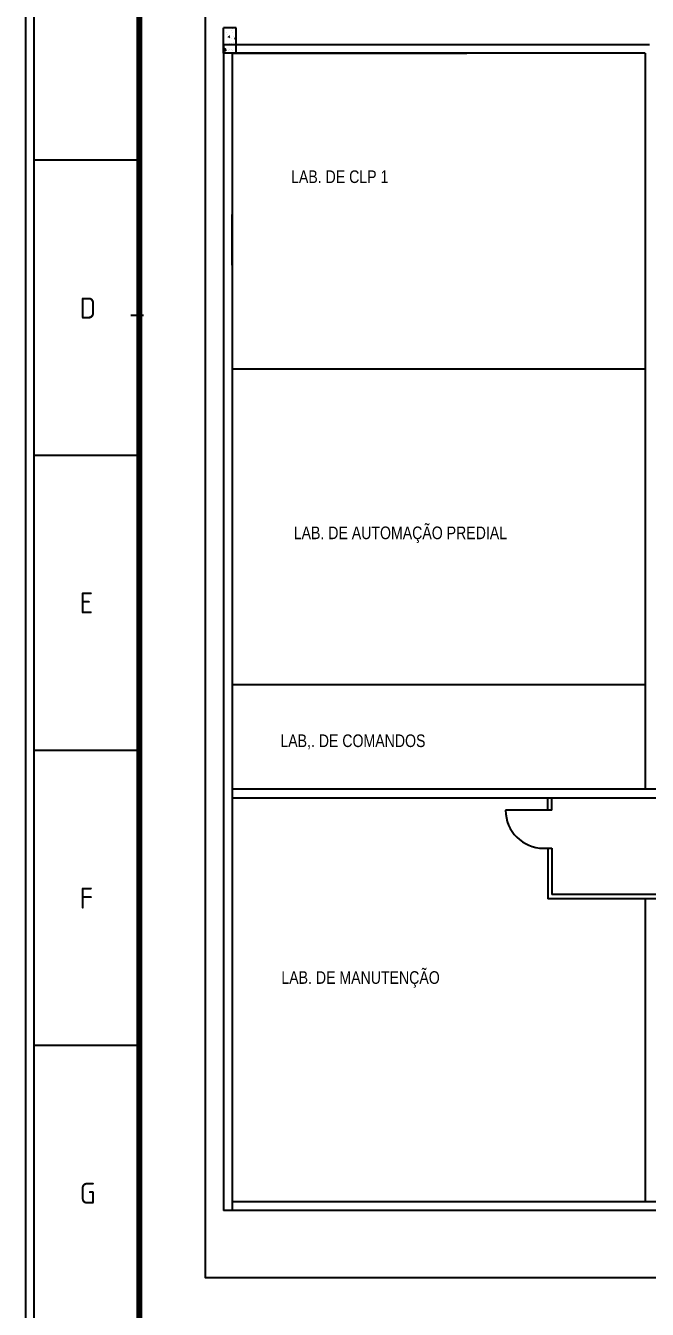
# Model space of a CAD drawing. Header units: millimetres. Extents: x 18768 to 1484868, y -11027 to 520152.
# Drawn here: x 511077 to 525843, y 136195 to 166678 of the extents above; entities that cross this region are included whole.
import ezdxf

# ---------------------------------------------------------------- set-up
doc = ezdxf.new("R2010")
doc.units = ezdxf.units.MM
for name, color, linetype in [('025', 3, 'Continuous'), ('050', 166, 'Continuous'), ('100', 176, 'Continuous'), ('4-MOBILIA', 4, 'Continuous'), ('4-MOBÍLIA-OFICINA', 250, 'Continuous'), ('L025-CONTORNO', 7, 'Continuous'), ('L035-TEXTO', 40, 'Continuous'), ('PAREDES', 7, 'Continuous')]:
    doc.layers.add(name, color=color, linetype=linetype)
doc.layers.add('L035-DEMOLIÇÃO', color=40, linetype='Continuous', plot=False)
doc.styles.add('ISO-CP--50', font='isocp.shx', dxfattribs={"height": 500})
doc.styles.get("Standard").update_dxf_attribs({"font": 'arial.ttf'})

# ---------------------------------------------------------------- blocks, each defined once
blk = doc.blocks.new('A0')
at = {"layer": '025'}
for points in [[(119300, 84500), (119300, 0), (0, 0), (0, 84500)], [(200, 84300), (119100, 84300), (119100, 200), (200, 200)]]:
    blk.add_lwpolyline(points, close=True, dxfattribs=at)
at = {"layer": '050'}
for p, q in [((2700, 63274), (200, 63274)), ((2700, 56266), (200, 56266)), ((2700, 49258), (200, 49258)), ((2700, 42250), (200, 42250))]:
    blk.add_line(p, q, dxfattribs=at)
at = {"layer": '100'}
for p, q in [((2500, 59600), (2800, 59600)), ((2700, 59650), (2700, 59550)), ((2700, 59635), (2700, 59565))]:
    blk.add_line(p, q, dxfattribs=at)
at = {"layer": '100', "const_width": 140}
blk.add_lwpolyline([(2700, 83300), (118100, 83300), (118100, 1200), (2700, 1200)], close=True, dxfattribs=at)
at = {"layer": '050', "style": 'ISO-CP--50'}
for s, p in [('D', (1283, 59516)), ('E', (1283, 52514)), ('F', (1283, 45502)), ('G', (1283, 38495))]:
    blk.add_text(s, height=500, dxfattribs=at).set_placement(p)

msp = doc.modelspace()

# ---------------------------------------------------------------- linework, layer by layer
at = {"layer": '4-MOBILIA'}
for p, q in [((515978.475, 166024.6), (515978.475, 165574.6)), ((515978.475, 166024.6), (515978.475, 165574.6)), ((515978.475, 166024.6), (515978.475, 165574.6)), ((515978.475, 166024.6), (515978.475, 165574.6)), ((515978.475, 166024.6), (521558.475, 166024.6)), ((515978.475, 163524.6), (515978.475, 162994.6)), ((515978.475, 160993.678), (515978.439, 162193.664)), ((515978.475, 160993.678), (515978.475, 157993.678)), ((515978.475, 160513.678), (515978.475, 159533.678))]:
    msp.add_line(p, q, dxfattribs=at)
at = {"layer": '4-MOBILIA', "ltscale": 0.01}
msp.add_line((515978.475, 154033.224), (515978.475, 151033.224), dxfattribs=at)
at = {"layer": '4-MOBÍLIA-OFICINA'}
msp.add_line((515978.475, 156793.574), (515978.475, 155093.574), dxfattribs=at)
at = {"layer": 'L035-DEMOLIÇÃO', "linetype": 'ByBlock', "lineweight": -2}
msp.add_lwpolyline([(607248.882, 136941.079), (515350.601, 136941.079), (515350.601, 174469.673), (607248.882, 174469.673)], close=True, dxfattribs=at)
at = {"layer": 'PAREDES'}
for p, q in [((516078.475, 166624.6), (515778.475, 166624.6)), ((515778.475, 166024.6), (515778.475, 166624.6)), ((515842.641, 166508.587), (515842.641, 166508.587)), ((515863.827, 166475.202), (515863.827, 166475.202)), ((515926.98, 166454.857), (515926.98, 166454.857)), ((515971.768, 166552.226), (515971.768, 166552.226)), ((515978.591, 166517.841), (515978.591, 166517.841)), ((516001.255, 166603.071), (516001.255, 166603.071)), ((516056.17, 166499.565), (516056.17, 166499.565)), ((516078.475, 166024.6), (516078.475, 166624.6)), ((515783.207, 166407.159), (515778.475, 166407.573)), ((515783.207, 166407.159), (515778.475, 166401.52)), ((525778.475, 166224.6), (515778.475, 166224.6)), ((525778.475, 166224.6), (515778.475, 166224.6)), ((525893.224, 166224.6), (515778.475, 166224.6)), ((515778.475, 166224.6), (515778.475, 138544.6)), ((515778.475, 166224.6), (515778.475, 138544.6)), ((515778.475, 166224.6), (515778.475, 138544.6)), ((515778.475, 166224.6), (515778.475, 138544.6)), ((515778.475, 166224.6), (515778.475, 138544.6)), ((515778.475, 166224.6), (515778.475, 138544.6)), ((515847.312, 166236.536), (515847.312, 166236.536)), ((515849.086, 166250.459), (515849.086, 166250.459)), ((515866.54, 166394.461), (515866.54, 166394.461)), ((515900.357, 166423.431), (515892.247, 166399.259)), ((515920.279, 166410.007), (515892.272, 166399.256)), ((515920.279, 166410.007), (515900.382, 166423.427)), ((515912.805, 166256.641), (515912.805, 166256.641)), ((515968.864, 166251.526), (515968.864, 166251.526)), ((515973.727, 166384.683), (515973.727, 166384.683)), ((516012.941, 166269.824), (516012.941, 166269.824)), ((516018.032, 166414.405), (516018.032, 166414.405)), ((516046.178, 166384.153), (516050.803, 166359.08)), ((516070.111, 166382.058), (516046.203, 166384.15)), ((516070.111, 166382.058), (516050.828, 166359.077)), ((516062.615, 166241.437), (516062.615, 166241.437)), ((516078.475, 166024.6), (515778.475, 166024.6)), ((515784.404, 166050.178), (515787.38, 166024.6)), ((515820.005, 166044.653), (515784.43, 166050.171)), ((515803.031, 166133.371), (515794.92, 166109.199)), ((515822.953, 166119.947), (515794.946, 166109.196)), ((515820.005, 166044.653), (515800.763, 166024.6)), ((515822.953, 166119.947), (515803.056, 166133.367)), ((515807.577, 166098.876), (515807.577, 166098.876)), ((515814.774, 166108.377), (515819.399, 166083.304)), ((515838.708, 166106.282), (515814.799, 166108.374)), ((515838.708, 166106.282), (515819.424, 166083.301)), ((515898.696, 166091.843), (515898.696, 166091.843)), ((515907.713, 166112.059), (515907.713, 166112.059)), ((515964, 166118.368), (515964, 166118.368)), ((525793.224, 166024.6), (515978.475, 166024.6)), ((515978.475, 166024.6), (515978.475, 138744.6)), ((515978.475, 166024.6), (515978.475, 138744.6)), ((515978.475, 166024.6), (515978.475, 138744.6)), ((515978.475, 166024.6), (515978.475, 138744.6)), ((515978.475, 166024.6), (515978.475, 138544.6)), ((515978.475, 166024.6), (515978.475, 138544.6)), ((515983.035, 166038.114), (515983.035, 166038.114)), ((516000.076, 166096.554), (516000.076, 166096.554)), ((525793.224, 166024.6), (525793.224, 148544.6)), ((525778.475, 158524.6), (515978.475, 158524.6)), ((525778.475, 151024.6), (515978.475, 151024.6)), ((551272.475, 148544.6), (515978.475, 148544.6)), ((515978.475, 148344.6), (551272.475, 148344.6)), ((515978.475, 148344.6), (551272.475, 148344.6)), ((523478.475, 148044.6), (523478.475, 148344.6)), ((523577.475, 148044.6), (523577.475, 148344.6)), ((523577.475, 148044.6), (522477.475, 148044.6)), ((523377.475, 147144.6), (523577.475, 147144.6)), ((523478.475, 147144.6), (523478.475, 146679.383)), ((523478.475, 147144.6), (523478.475, 145944.6)), ((523577.475, 147144.6), (523577.475, 146043.6)), ((547823.475, 146043.6), (523577.475, 146043.6)), ((547823.475, 145944.6), (523478.475, 145944.6)), ((525793.224, 145944.6), (525793.224, 138744.6)), ((523684.264, 138744.6), (515978.475, 138744.6)), ((548748.475, 138744.6), (523684.264, 138744.6)), ((523684.264, 138544.6), (515778.475, 138544.6)), ((548847.475, 138544.6), (523684.264, 138544.6))]:
    msp.add_line(p, q, dxfattribs=at)
msp.add_arc((523377.475, 148044.6), 900, 180, 270, dxfattribs=at)

# ---------------------------------------------------------------- block references
at = {"layer": 'L025-CONTORNO'}
msp.add_blockref('A0', (511077.486, 100206.522), dxfattribs=at)

# ---------------------------------------------------------------- texts
at = {"layer": 'L035-TEXTO', "width": 0.8}
for s, p in [('LAB. DE CLP 1', (517381.604, 162941.595)), ('LAB. DE AUTOMAÇÃO PREDIAL', (517444.773, 154483.994)), ('LAB,. DE COMANDOS', (517126.947, 149547.083)), ('LAB. DE MANUTENÇÃO', (517150.465, 143923.974))]:
    msp.add_text(s, height=300, dxfattribs=at).set_placement(p)

doc.saveas('drawing.dxf')
